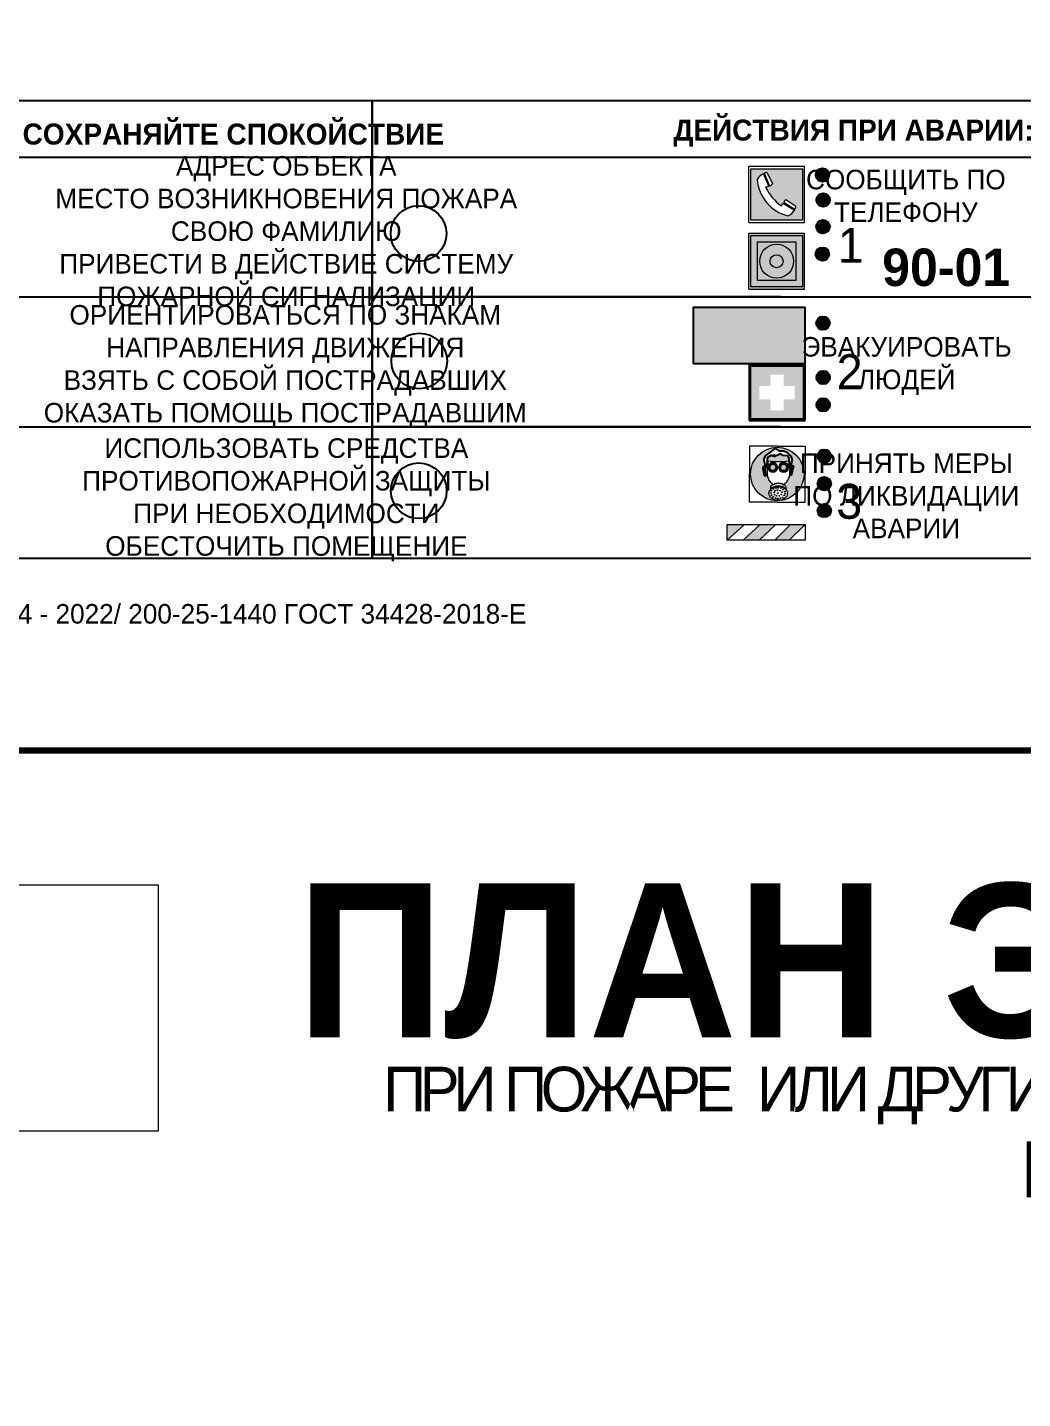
# Model space of a CAD drawing. Header units: millimetres. Extents: x 13114 to 67229, y 22859 to 38520.
# Drawn here: x 28282.3 to 28424.7, y 25763.4 to 25959.6 of the extents above; entities that cross this region are included whole.
import ezdxf

# ---------------------------------------------------------------- set-up
doc = ezdxf.new("R2010")
doc.units = ezdxf.units.MM
doc.styles.add('обычный', font='arial.ttf')
picture_1 = doc.add_image_def('image1.jpg', size_in_pixel=(337, 105))

# ---------------------------------------------------------------- blocks, each defined once
blk = doc.blocks.new('A$C38D26F80')
h = blk.add_hatch(color=5)
h.dxf.hatch_style = 1
h.paths.add_polyline_path([(-8.77, -4.48, 1), (-0.19, -4.48, 1)])
h.paths.add_polyline_path([(-6.75, -3.58), (-6.75, -3.31), (-6.62, -3.22), (-6.5, -3.22), (-6.42, -3.3), (-6.39, -3.28), (-6.59, -2.23), (-6.59, -2.01), (-6.38, -1.58), (-4.76, -0.4), (-4.13, -0.79, -0.362848), (-2.1, -2.1, -0.201049), (-2.17, -2.48, 0.085434), (-2.26, -3.13), (-1.9, -3.16), (-2.25, -4.7), (-2.4, -4.59), (-2.43, -4.34), (-2.36, -4.34), (-2.14, -3.34), (-2.47, -3.42), (-2.58, -1.95), (-2.77, -1.58), (-3.58, -1.52), (-3.92, -1.26), (-5.05, -1.73), (-4.87, -1.39), (-5.41, -1.6), (-5.41, -1.46), (-6.13, -1.87), (-6.18, -3.5), (-6.56, -3.47), (-6.37, -4.59), (-6.16, -4.43), (-6.16, -4.66), (-6.36, -4.79), (-6.37, -4.8), (-6.51, -4.76)], flags=16)
h.paths.add_polyline_path([(-6.51, -4.76), (-6.36, -4.79), (-6.37, -4.8)], flags=0)
h.paths.add_polyline_path([(-5.92, -2.34, 0.089508), (-2.67, -2.35), (-2.48, -3.88, -0.268602), (-3.4, -6.18, 0.262449), (-5.2, -6.18, -0.268602), (-6.11, -3.88)], flags=16)
edge = h.paths.add_edge_path(flags=16)
edge.add_ellipse((-5.19, -3.41), major_axis=(0, 0.842), ratio=0.848992, start_angle=0, end_angle=360)
edge = h.paths.add_edge_path(flags=0)
edge.add_ellipse((-5.19, -3.39), major_axis=(0, 0.665), ratio=0.853798, start_angle=0, end_angle=360)
edge = h.paths.add_edge_path(flags=0)
edge.add_ellipse((-5.19, -3.4), major_axis=(0, 0.528), ratio=0.864094, start_angle=0, end_angle=360)
edge = h.paths.add_edge_path(flags=16)
edge.add_ellipse((-3.47, -3.4), major_axis=(0, 0.842), ratio=0.848992, start_angle=0, end_angle=360)
h.paths.add_polyline_path([(-3.13, -6.45), (-3.13, -6.84, 0.383174), (-5.57, -6.85), (-5.57, -6.49, -0.369952)], flags=16)
edge = h.paths.add_edge_path(flags=0)
edge.add_ellipse((-3.47, -3.39), major_axis=(0, 0.665), ratio=0.853798, start_angle=0, end_angle=360)
edge = h.paths.add_edge_path(flags=0)
edge.add_ellipse((-3.47, -3.4), major_axis=(0, 0.528), ratio=0.864094, start_angle=0, end_angle=360)
edge = h.paths.add_edge_path(flags=16)
edge.add_ellipse((-4.34, -7.57), major_axis=(-1.48, 0), ratio=0.744955, start_angle=0, end_angle=360)
h.paths.add_polyline_path([(-5.01, -6.85, -1), (-5.15, -6.85, -1)], flags=0)
h.paths.add_polyline_path([(-5.33, -7.14, -1), (-5.47, -7.14, -1)], flags=0)
h.paths.add_polyline_path([(-4.61, -6.71, -1), (-4.74, -6.71, -1)], flags=16)
h.paths.add_polyline_path([(-5.43, -7.51, -1), (-5.57, -7.51, -1)], flags=0)
h.paths.add_polyline_path([(-4.26, -6.67, -1), (-4.4, -6.67, -1)], flags=16)
h.paths.add_polyline_path([(-4.74, -7.14, -1), (-4.88, -7.14, -1)], flags=0)
h.paths.add_polyline_path([(-4.93, -7.43, -1), (-5.07, -7.43, -1)], flags=0)
h.paths.add_polyline_path([(-4.41, -7.07, -1), (-4.54, -7.07, -1)], flags=0)
h.paths.add_polyline_path([(-5.33, -7.87, -1), (-5.46, -7.87, -1)], flags=0)
h.paths.add_polyline_path([(-3.8, -6.71, -1), (-3.94, -6.71, -1)], flags=16)
h.paths.add_polyline_path([(-4.85, -7.78, -1), (-4.98, -7.78, -1)], flags=0)
h.paths.add_polyline_path([(-3.96, -7.14, -1), (-4.1, -7.14, -1)], flags=0)
h.paths.add_polyline_path([(-4.33, -7.53, -1), (-4.47, -7.53, -1)], flags=0)
h.paths.add_polyline_path([(-5.09, -8.12, -1), (-5.23, -8.12, -1)], flags=0)
h.paths.add_polyline_path([(-3.5, -6.94, -1), (-3.64, -6.94, -1)], flags=0)
h.paths.add_polyline_path([(-4.54, -7.97, -1), (-4.68, -7.97, -1)], flags=0)
h.paths.add_polyline_path([(-3.66, -7.39, -1), (-3.8, -7.39, -1)], flags=0)
h.paths.add_polyline_path([(-4.73, -8.35, -1), (-4.86, -8.35, -1)], flags=0)
h.paths.add_polyline_path([(-4.09, -7.96, -1), (-4.23, -7.96, -1)], flags=0)
h.paths.add_polyline_path([(-3.77, -7.74, -1), (-3.91, -7.74, -1)], flags=0)
h.paths.add_polyline_path([(-3.22, -7.27, -1), (-3.35, -7.27, -1)], flags=0)
h.paths.add_polyline_path([(-4.34, -8.4, -1), (-4.47, -8.4, -1)], flags=0)
h.paths.add_polyline_path([(-3.16, -7.61, -1), (-3.3, -7.61, -1)], flags=0)
h.paths.add_polyline_path([(-3.9, -8.35, -1), (-4.04, -8.35, -1)], flags=0)
h.paths.add_polyline_path([(-3.32, -7.91, -1), (-3.46, -7.91, -1)], flags=0)
h.paths.add_polyline_path([(-3.55, -8.23, -1), (-3.69, -8.23, -1)], flags=0)
at = {"color": 5, "lineweight": 5}
for p, q in [((-4.48, 0), (-8.96, 0)), ((-8.96, 0), (-8.96, -4.48)), ((-4.48, 0), (0, 0)), ((0, 0), (0, -4.48)), ((-6.59, -2.01), (-6.38, -1.58)), ((-6.59, -2.23), (-6.59, -2.01)), ((-6.38, -1.58), (-4.76, -0.4)), ((-6.13, -1.87), (-6.18, -3.5)), ((-5.41, -1.46), (-6.13, -1.87)), ((-4.87, -1.39), (-5.41, -1.6)), ((-5.41, -1.6), (-5.41, -1.46)), ((-3.92, -1.26), (-5.05, -1.73)), ((-5.05, -1.73), (-4.87, -1.39)), ((-4.76, -0.4), (-4.13, -0.79)), ((-3.58, -1.52), (-3.92, -1.26)), ((-2.77, -1.58), (-3.58, -1.52)), ((-2.58, -1.95), (-2.77, -1.58)), ((-2.47, -3.42), (-2.58, -1.95)), ((-6.75, -3.31), (-6.62, -3.22)), ((-6.75, -3.58), (-6.75, -3.31)), ((-6.51, -4.76), (-6.75, -3.58)), ((-6.62, -3.22), (-6.5, -3.22)), ((-6.39, -3.28), (-6.59, -2.23)), ((-6.18, -3.5), (-6.56, -3.47)), ((-6.56, -3.47), (-6.37, -4.59)), ((-6.5, -3.22), (-6.42, -3.3)), ((-6.42, -3.3), (-6.39, -3.28)), ((-5.92, -2.34), (-6.11, -3.88)), ((-2.67, -2.34), (-2.48, -3.88)), ((-2.14, -3.34), (-2.47, -3.42)), ((-2.43, -4.34), (-2.4, -4.59)), ((-2.43, -4.34), (-2.36, -4.34)), ((-2.36, -4.34), (-2.14, -3.34)), ((-1.9, -3.16), (-2.26, -3.13)), ((-2.25, -4.7), (-1.9, -3.16)), ((-8.96, -8.96), (-8.96, -4.48)), ((-6.37, -4.8), (-6.51, -4.76)), ((-6.37, -4.59), (-6.16, -4.43)), ((-6.16, -4.66), (-6.37, -4.8)), ((-6.16, -4.43), (-6.16, -4.66)), ((-5.57, -6.49), (-5.57, -6.85)), ((-3.13, -6.45), (-3.13, -6.84)), ((-2.4, -4.59), (-2.25, -4.7)), ((0, -8.96), (0, -4.48)), ((-4.48, -8.96), (-8.96, -8.96)), ((-4.48, -8.96), (0, -8.96))]:
    blk.add_line(p, q, dxfattribs=at)
at = {"color": 5}
for p, q in [((-6.59, -2.01), (-6.38, -1.58)), ((-6.59, -2.23), (-6.59, -2.01)), ((-6.38, -1.58), (-4.76, -0.4)), ((-6.13, -1.87), (-6.18, -3.5)), ((-5.41, -1.46), (-6.13, -1.87)), ((-4.87, -1.39), (-5.41, -1.6)), ((-5.41, -1.6), (-5.41, -1.46)), ((-3.92, -1.26), (-5.05, -1.73)), ((-5.05, -1.73), (-4.87, -1.39)), ((-4.76, -0.4), (-4.13, -0.79)), ((-3.58, -1.52), (-3.92, -1.26)), ((-2.77, -1.58), (-3.58, -1.52)), ((-2.58, -1.95), (-2.77, -1.58)), ((-2.47, -3.42), (-2.58, -1.95)), ((-6.75, -3.31), (-6.62, -3.22)), ((-6.75, -3.58), (-6.75, -3.31)), ((-6.51, -4.76), (-6.75, -3.58)), ((-6.62, -3.22), (-6.5, -3.22)), ((-6.39, -3.28), (-6.59, -2.23)), ((-6.18, -3.5), (-6.56, -3.47)), ((-6.56, -3.47), (-6.37, -4.59)), ((-6.5, -3.22), (-6.42, -3.3)), ((-6.42, -3.3), (-6.39, -3.28)), ((-2.14, -3.34), (-2.47, -3.42)), ((-2.4, -4.59), (-2.43, -4.34)), ((-2.43, -4.34), (-2.36, -4.34)), ((-2.36, -4.34), (-2.14, -3.34)), ((-2.26, -3.13), (-1.9, -3.16)), ((-1.9, -3.16), (-2.25, -4.7)), ((-6.37, -4.8), (-6.51, -4.76)), ((-6.36, -4.79), (-6.51, -4.76)), ((-6.37, -4.59), (-6.16, -4.43)), ((-6.16, -4.66), (-6.37, -4.8)), ((-6.16, -4.66), (-6.36, -4.79)), ((-6.16, -4.43), (-6.16, -4.66)), ((-2.25, -4.7), (-2.4, -4.59))]:
    blk.add_line(p, q, dxfattribs=at)
at = {"color": 5, "lineweight": 5}
for centre, radius in [((-4.48, -4.48), 4.29), ((-5.5, -7.51), 0.0678), ((-5.4, -7.14), 0.0678), ((-5.4, -7.87), 0.0678), ((-5.16, -8.12), 0.0678), ((-5.08, -6.85), 0.0678), ((-5, -7.43), 0.0678), ((-4.91, -7.78), 0.0678), ((-4.81, -7.14), 0.0678), ((-4.79, -8.35), 0.0678), ((-4.67, -6.71), 0.0678), ((-4.61, -7.97), 0.0678), ((-4.47, -7.07), 0.0678), ((-4.4, -7.53), 0.0678), ((-4.4, -8.4), 0.0678), ((-4.33, -6.67), 0.0678), ((-4.16, -7.96), 0.0678), ((-4.03, -7.14), 0.0678), ((-3.97, -8.35), 0.0678), ((-3.87, -6.71), 0.0678), ((-3.84, -7.74), 0.0678), ((-3.73, -7.39), 0.0678), ((-3.62, -8.23), 0.0678), ((-3.57, -6.94), 0.0678), ((-3.39, -7.91), 0.0678), ((-3.28, -7.27), 0.0678), ((-3.23, -7.61), 0.0678)]:
    blk.add_circle(centre, radius, dxfattribs=at)
at = {"color": 5}
for centre, radius, start, end in [((-3.89, -2.66), 1.88, 17.387, 97.1599), ((-2.6, -2.2), 0.511, 326.3906, 11.8614), ((-0.35, -3.07), 1.91, 162.2553, 181.7878)]:
    blk.add_arc(centre, radius, start, end, dxfattribs=at)
at = {"color": 5, "lineweight": 5}
for centre, radius, start, end in [((-2.6, -2.2), 0.513, 326.4781, 11.7739), ((-3.66, -4.24), 2.47, 171.573, 231.7124), ((-4.28, 6.66), 9.15, 259.6987, 280.1569), ((-4.93, -4.24), 2.47, 308.2876, 8.427), ((-0.47, -3.05), 1.79, 161.5846, 182.4584), ((-4.33, -7.88), 1.87, 50.358, 131.5662), ((-4.34, -8.2), 1.82, 48.4943, 132.3565), ((-4.3, -7.78), 1.83, 60.5889, 119.4111)]:
    blk.add_arc(centre, radius, start, end, dxfattribs=at)
for centre, major_axis, ratio in [((-5.19, -3.41), (0, 0.842), 0.848992), ((-5.19, -3.39), (0, 0.665), 0.853798), ((-5.19, -3.4), (0, 0.528), 0.864094), ((-3.47, -3.4), (0, 0.842), 0.848992), ((-3.47, -3.39), (0, 0.665), 0.853798), ((-3.47, -3.4), (0, 0.528), 0.864094), ((-4.34, -7.57), (-1.48, 0), 0.744955)]:
    blk.add_ellipse(centre, major_axis=major_axis, ratio=ratio, dxfattribs=at)
blk = doc.blocks.new('A$C47DD6509')
at = {"lineweight": 5}
for points in [[(-8.69, 0), (-11.19, 0), (-11.19, -2.22)], [(-4.22, 0), (-6.45, 0), (-8.91, -2.22), (-6.61, -2.22)], [(0, 0), (-2.09, 0), (-4.36, -2.22), (-2.29, -2.22)]]:
    blk.add_hatch(color=242, dxfattribs=at).paths.add_polyline_path(points)
at = {"color": 242, "lineweight": 5}
for p, q in [((-11.19, -2.22), (-8.69, 0)), ((-11.19, -2.22), (-11.19, 0)), ((-11.19, 0), (-8.69, 0)), ((-11.19, 0), (0, 0)), ((-8.91, -2.22), (-6.45, 0)), ((-6.61, -2.22), (-4.22, 0)), ((-4.36, -2.22), (-2.09, 0)), ((-2.29, -2.22), (0, 0)), ((0, 0), (0, -2.22)), ((0, -2.22), (-11.19, -2.22))]:
    blk.add_line(p, q, dxfattribs=at)
blk = doc.blocks.new('A$C32E8229D')
at = {"true_color": 0xffffff}
blk.add_hatch(color=7, dxfattribs=at).paths.add_polyline_path([(0, 0), (0, -8), (16, -8), (16, 0)])
h = blk.add_hatch(color=126)
h.paths.add_polyline_path([(0.2, -0.2), (15.8, -0.2), (15.8, -7.8), (0.2, -7.8)])
h.paths.add_polyline_path([(13.49, -2.05), (12.08, -2.05), (11.37, -2.63, 0.162397), (11.29, -2.84), (11.29, -3.63), (10.35, -3.63), (10.35, -4.05), (11.68, -4.05), (11.68, -3.48), (12.26, -4.28), (11.29, -5.1), (11.29, -6.78), (11.85, -6.78), (11.85, -5.44), (12.8, -4.64), (12.8, -5.94), (14.46, -5.94), (14.46, -5.39), (13.45, -5.39), (13.45, -3.97), (12.46, -2.59), (13.15, -2.59), (13.69, -3.34), (14.18, -3)], flags=16)
h.paths.add_polyline_path([(10.74, -1.82, 1), (11.8, -1.82, 1)], flags=16)
h.paths.add_polyline_path([(9.39, -3.59), (5.99, -3.59), (6.56, -3.03), (5.91, -3.03), (5.1, -3.83), (5.91, -4.64), (6.56, -4.64), (5.99, -4.09), (9.39, -4.09)], flags=16)
h.paths.add_polyline_path([(4.29, -1.08), (1.72, -1.08), (1.72, -6.6), (4.29, -6.6)], flags=16)
at = {"color": 126}
blk.add_lwpolyline([(16, -8), (0, -8), (0, 0), (16, 0)], close=True, dxfattribs=at)
blk = doc.blocks.new('A$C18900ED3')
h = blk.add_hatch(color=126)
h.paths.add_polyline_path([(-0.18, -0.18), (-7.02, -0.18), (-7.02, -7.02), (-0.18, -7.02)])
h.paths.add_polyline_path([(-5.89, -4.46), (-5.89, -2.77), (-4.46, -2.77), (-4.46, -1.31), (-2.77, -1.31), (-2.77, -2.77), (-1.33, -2.77), (-1.33, -4.46), (-2.77, -4.46), (-2.77, -5.89), (-4.46, -5.89), (-4.46, -4.46)], flags=16)
at = {"color": 126}
for p, q in [((-7.2, 0), (-7.2, -7.2)), ((0, 0), (-7.2, 0)), ((0, -7.2), (0, 0)), ((-7.02, -7.02), (-7.02, -0.18)), ((-7.02, -0.18), (-0.18, -0.18)), ((-0.18, -0.18), (-0.18, -7.02)), ((-0.18, -7.02), (-7.02, -7.02)), ((-7.2, -7.2), (0, -7.2))]:
    blk.add_line(p, q, dxfattribs=at)
blk = doc.blocks.new('A$C456E1F9C')
at = {"lineweight": 5}
h = blk.add_hatch(color=242, dxfattribs=at)
h.paths.add_polyline_path([(0.51, -1.47), (0.51, -13.26), (12.29, -13.26), (12.29, -1.47)])
h.paths.add_polyline_path([(5.42, -4.95, -0.254479), (4.78, -5.4), (3.52, -2.53, -0.209735), (4.23, -2.4)], flags=16)
h.paths.add_polyline_path([(8.53, -8.6), (10.87, -10.17), (10.54, -10.76), (8.03, -9.13, -0.192251)], flags=16)
h.paths.add_polyline_path([(4.61, -5.49, 0.005518), (3.87, -5.72, 0.128647), (7.49, -10.01, 0.00809), (7.83, -9.33), (10.47, -10.97, -0.16736), (8.99, -12.25, -0.327862), (1.95, -3.95, -0.166952), (3.36, -2.62)], flags=16)
at = {"color": 242, "lineweight": 5}
for p, q in [((0, -13.77), (0, -0.97)), ((12.8, -0.97), (0, -0.97)), ((4.61, -5.49), (3.36, -2.62)), ((3.52, -2.53), (4.78, -5.4)), ((4.23, -2.4), (5.42, -4.95)), ((12.8, -13.77), (12.8, -0.97)), ((7.83, -9.33), (10.47, -10.97)), ((8.03, -9.13), (10.54, -10.76)), ((10.81, -10.12), (8.53, -8.6)), ((10.54, -10.76), (10.8, -10.3)), ((10.8, -10.3), (10.81, -10.12)), ((0, -13.77), (12.8, -13.77))]:
    blk.add_line(p, q, dxfattribs=at)
blk.add_lwpolyline([(0.51, -1.47), (12.29, -1.47), (12.29, -13.26), (0.51, -13.26)], close=True, dxfattribs=at)
for centre, radius, start, end in [((4.59, -5.34), 2.99, 114.2845, 152.1974), ((4.02, -3.27), 0.891, 76.3284, 123.7092), ((11.12, -3.31), 9.19, 183.9915, 256.6009), ((14.98, -39.1), 35.17, 107.1487, 108.4135), ((13.86, -0.94), 11.08, 205.5536, 234.8762), ((4.68, -4.59), 0.824, 276.9621, 334.0723), ((-13.31, 0.8), 23.44, 332.5487, 334.4027), ((8.94, -9.5), 0.989, 114.4092, 157.9388), ((7.87, -9.46), 3, 291.9291, 329.9329)]:
    blk.add_arc(centre, radius, start, end, dxfattribs=at)
blk = doc.blocks.new('A$C54414219')
at = {"true_color": 0xffffff}
h = blk.add_hatch(color=7, dxfattribs=at)
h.paths.add_polyline_path([(2.39, -9.45), (2.39, -18.3), (11.23, -18.3), (11.23, -9.45)], flags=0)
h.paths.add_polyline_path([(10.71, -13.87, -1), (2.92, -13.87, -1)], flags=0)
h.paths.add_polyline_path([(8.3, -13.87, -1), (5.33, -13.87, -1)], flags=0)
h.paths.add_polyline_path([(0.41, -7.47), (0.41, -20.27), (13.21, -20.27), (13.21, -7.47)])
h.paths.add_polyline_path([(0.92, -19.77), (12.71, -19.77), (12.71, -7.98), (0.92, -7.98)], flags=16)
h.paths.add_polyline_path([(11.23, -9.45), (11.23, -18.3), (2.39, -18.3), (2.39, -9.45)], flags=0)
at = {"lineweight": 5}
h = blk.add_hatch(color=242, dxfattribs=at)
h.paths.add_polyline_path([(12.71, -7.98), (0.92, -7.98), (0.92, -19.77), (12.71, -19.77)])
h.paths.add_polyline_path([(11.23, -18.3), (2.39, -18.3), (2.39, -9.45), (11.23, -9.45)], flags=16)
h.paths.add_polyline_path([(10.71, -13.87, -1), (2.92, -13.87, -1)], flags=0)
h.paths.add_polyline_path([(8.3, -13.87, -1), (5.33, -13.87, -1)], flags=0)
at = {"true_color": 0xffffff}
h = blk.add_hatch(color=7, dxfattribs=at)
h.paths.add_polyline_path([(2.39, -9.45), (2.39, -18.3), (11.23, -18.3), (11.23, -9.45)])
h.paths.add_polyline_path([(10.71, -13.87, -1), (2.92, -13.87, -1)], flags=16)
h.paths.add_polyline_path([(8.3, -13.87, -1), (5.33, -13.87, -1)], flags=0)
at = {"lineweight": 5}
h = blk.add_hatch(color=242, dxfattribs=at)
h.paths.add_polyline_path([(2.92, -13.87, 1), (10.71, -13.87, 1)])
h.paths.add_polyline_path([(8.3, -13.87, -1), (5.33, -13.87, -1)], flags=16)
at = {"color": 242, "lineweight": 5}
for p, q in [((0.41, -20.27), (0.41, -7.47)), ((0.41, -7.47), (13.21, -7.47)), ((0.41, -7.47), (13.21, -7.47)), ((13.21, -20.27), (13.21, -7.47)), ((0.41, -20.27), (13.21, -20.27))]:
    blk.add_line(p, q, dxfattribs=at)
for points in [[(0.92, -7.98), (12.71, -7.98), (12.71, -19.77), (0.92, -19.77)], [(2.39, -9.45), (11.23, -9.45), (11.23, -18.3), (2.39, -18.3)]]:
    blk.add_lwpolyline(points, close=True, dxfattribs=at)
for radius in [3.89, 1.49]:
    blk.add_circle((6.81, -13.87), radius, dxfattribs=at)

msp = doc.modelspace()

# ---------------------------------------------------------------- hatches: boundary and pattern name
at = {"lineweight": 0}
h = msp.add_hatch(color=256, dxfattribs=at)
h.dxf.hatch_style = 1
h.paths.add_polyline_path([(28397.04, 25938.48, 1), (28395.11, 25938.48, 1)])
h = msp.add_hatch(color=256, dxfattribs=at)
h.dxf.hatch_style = 1
h.paths.add_polyline_path([(28397.15, 25934.9, 1), (28395.21, 25934.9, 1)])
h = msp.add_hatch(color=256, dxfattribs=at)
h.dxf.hatch_style = 1
h.paths.add_polyline_path([(28397.11, 25931.09, 1), (28395.17, 25931.09, 1)])
h = msp.add_hatch(color=256, dxfattribs=at)
h.dxf.hatch_style = 1
h.paths.add_polyline_path([(28397.02, 25927.16, 1), (28395.09, 25927.16, 1)])
h = msp.add_hatch(color=256, dxfattribs=at)
h.dxf.hatch_style = 1
h.paths.add_polyline_path([(28397.11, 25917.28, 1), (28395.18, 25917.28, 1)])
h = msp.add_hatch(color=256, dxfattribs=at)
h.dxf.hatch_style = 1
h.paths.add_polyline_path([(28397.15, 25909.5, 1), (28395.22, 25909.5, 1)])
h = msp.add_hatch(color=256, dxfattribs=at)
h.dxf.hatch_style = 1
h.paths.add_polyline_path([(28397.14, 25905.59, 1), (28395.21, 25905.59, 1)])
h = msp.add_hatch(color=256, dxfattribs=at)
h.dxf.hatch_style = 1
h.paths.add_polyline_path([(28397.3, 25898.24, 1), (28395.37, 25898.24, 1)])
h = msp.add_hatch(color=256, dxfattribs=at)
h.dxf.hatch_style = 1
h.paths.add_polyline_path([(28397.29, 25894.3, 1), (28395.36, 25894.3, 1)])
h = msp.add_hatch(color=256, dxfattribs=at)
h.dxf.hatch_style = 1
h.paths.add_polyline_path([(28397.3, 25890.46, 1), (28395.36, 25890.46, 1)])

# ---------------------------------------------------------------- linework, layer by layer
at = {"color": 6, "lineweight": 100}
for points in [[(28162.5, 25856.11), (28762.5, 25856.11), (28762.5, 26251.11), (28162.5, 26251.11)], [(28162.5, 25461.11), (28762.5, 25461.11), (28762.5, 25856.11), (28162.5, 25856.11)]]:
    msp.add_lwpolyline(points, close=True, dxfattribs=at)
for points in [[(28187.86, 25941.02), (28331.63, 25941.02), (28331.63, 25949.07), (28187.86, 25949.07)], [(28331.63, 25941.02), (28475.4, 25941.02), (28475.4, 25949.07), (28331.63, 25949.07)], [(28187.86, 25941.02), (28331.63, 25941.02), (28331.63, 25883.62), (28187.86, 25883.62)], [(28331.63, 25941.02), (28475.4, 25941.02), (28475.4, 25883.62), (28331.63, 25883.62)]]:
    msp.add_lwpolyline(points, close=True)
for points in [[(28246.28, 25921.03), (28187.86, 25921.03), (28331.63, 25921.03)], [(28390.05, 25921.03), (28331.63, 25921.03), (28475.4, 25921.03)], [(28246.28, 25902.45), (28187.86, 25902.45), (28331.63, 25902.45)], [(28390.05, 25902.45), (28331.63, 25902.45), (28475.4, 25902.45)]]:
    msp.add_lwpolyline(points)
for centre, radius in [((28396.07, 25938.48), 0.966), ((28396.18, 25934.9), 0.966), ((28338.26, 25930.1), 3.98), ((28396.14, 25931.09), 0.966), ((28396.06, 25927.16), 0.966), ((28396.14, 25917.28), 0.966), ((28338.35, 25911.87), 3.98), ((28396.18, 25909.5), 0.966), ((28396.18, 25905.59), 0.966), ((28396.33, 25898.24), 0.966), ((28338.29, 25893.29), 3.98), ((28396.33, 25894.3), 0.966), ((28396.33, 25890.46), 0.966)]:
    msp.add_circle(centre, radius)

# ---------------------------------------------------------------- block references
for name, p, xscale, yscale, zscale in [('A$C456E1F9C', (28385.52, 25940.3), 0.625, 0.625, 0.625), ('A$C54414219', (28385.26, 25934.81), 0.625, 0.625, 0.625), ('A$C18900ED3', (28393.58, 25911.35), 1.111111111007631, 1.111111111007631, 1.111111111007631), ('A$C38D26F80', (28393.61, 25899.68), 0.8928571427240968, 0.8928571427240968, 0.8928571427240968)]:
    msp.add_blockref(name, p, dxfattribs=dict(xscale=xscale, yscale=yscale, zscale=zscale))
at = {"xscale": -1}
msp.add_blockref('A$C32E8229D', (28393.58, 25919.5), dxfattribs=at)
at = {"color": 242, "true_color": 0xc1121c}
msp.add_blockref('A$C47DD6509', (28393.61, 25888.46), dxfattribs=at)

# ---------------------------------------------------------------- texts
at = {"lineweight": 0, "style": 'обычный'}
for s, insert, char_height, width, attachment_point in [('{\\fProxima Nova Rg|b1|i0|c204|p2;ДЕЙСТВИЯ ПРИ ПОЖАРЕ: СОХРАНЯЙТЕ СПОКОЙСТВИЕ\\H1.6644x; }', (28285.03, 25943.9), 3, 175.1736, 5), ('{\\fProxima Nova Rg|b1|i0|c204|p2;ДЕЙСТВИЯ ПРИ АВАРИИ: СОХРАНЯЙТЕ СПОКОЙСТВИЕ\\H1.6644x; }', (28431.24, 25944.47), 3, 175.1736, 5), ('\\pi-8.4,l8.4,t8.4;{\\fProxima Nova Rg|b0|i0|c204|p2;АДРЕС ОБЪЕКТА\\PМЕСТО ВОЗНИКНОВЕНИЯ ПОЖАРА \\PСВОЮ ФАМИЛИЮ\\PПРИВЕСТИ В ДЕЙСТВИЕ СИСТЕМУ \\PПОЖАРНОЙ СИГНАЛИЗАЦИИ}', (28319.32, 25930.04), 2.8, 126.6484, 5), ('{\\fProxima Nova Rg|b0|i0|c204|p2;СООБЩИТЬ ПО \\PТЕЛЕФОНУ}', (28408.01, 25935.47), 2.8, 126.6484, 5), ('{\\fProxima Nova Rg|b0|i0|c204|p2;1\\H1.1667x; }', (28400.12, 25928.41), 5, 126.6484, 5), ('{\\fProxima Nova Rg|b1|i0|c204|p2;\\H1.0714x;90-01\\fProxima Nova Rg|b0|i0|c204|p2;\\H0.93331x; \\H1.3449x; }', (28413.78, 25925.23), 5, 126.6484, 5), ('\\pi-8.4,l8.4,t8.4;{\\fProxima Nova Rg|b0|i0|c204|p2;ОРИЕНТИРОВАТЬСЯ ПО ЗНАКАМ \\PНАПРАВЛЕНИЯ ДВИЖЕНИЯ\\PВЗЯТЬ С СОБОЙ ПОСТРАДАВШИХ\\PОКАЗАТЬ ПОМОЩЬ ПОСТРАДАВШИМ}', (28319.18, 25911.06), 2.8, 126.6484, 5), ('{\\fProxima Nova Rg|b0|i0|c204|p2;ЭВАКУИРОВАТЬ \\PЛЮДЕЙ}', (28408.12, 25911.15), 2.8, 126.6484, 5), ('{\\fProxima Nova Rg|b0|i0|c204|p2;2\\H1.1967x; }', (28399.97, 25910.33), 5, 126.6484, 5), ('\\pi-8.4,l8.4,t8.4;{\\fProxima Nova Rg|b0|i0|c204|p2;ИСПОЛЬЗОВАТЬ СРЕДСТВА \\PПРОТИВОПОЖАРНОЙ ЗАЩИТЫ \\PПРИ НЕОБХОДИМОСТИ \\PОБЕСТОЧИТЬ ПОМЕЩЕНИЕ}', (28319.34, 25891.99), 2.8, 126.6484, 5), ('{\\fProxima Nova Rg|b0|i0|c204|p2;ПРИНЯТЬ МЕРЫ \\PПО ЛИКВИДАЦИИ \\PАВАРИИ}', (28408.08, 25892.57), 2.8, 126.6484, 5), ('{\\fProxima Nova Rg|b0|i0|c204|p2;3\\H1.1967x; }', (28399.9, 25891.75), 5, 126.6484, 5), ('\\pi-8.4,l8.4,t8.4;{\\fProxima Nova Rg|b0|i0|c204|p2;ИЗГОТОВИТЕЛЬ: ИП АНДРЕЕВ А. А.\\fProxima Nova Rg|b0|i0|c0|p2; \\fProxima Nova Rg|b0|i0|c204|p2;ФП-24 - 2022/ 200-25-1440 ГОСТ 34428-2018-Е\\H1.2266x; }', (28279.65, 25875.28), 2.8, 191.3484, 5), ('{\\fProxima Nova Rg|b1|i0|c204|p2;ПЛАН ЭВАКУАЦИИ}', (28320.79, 25837.1), 22, 493.8901, 1)]:
    msp.add_mtext(s, dxfattribs=dict(at, insert=insert, char_height=char_height, width=width, attachment_point=attachment_point))
at = {"color": 0, "lineweight": 0, "insert": (28470.66, 25811.05), "char_height": 8, "width": 449.2158, "attachment_point": 5, "style": 'обычный'}
msp.add_mtext('{\\fArial Black|b1|i0|c204|p34;\\H2x;\\T0.85;  \\fArial Narrow|b0|i0|c204|p34;\\H0.8x;\\W0.9;\\P\\fProxima Nova Rg|b0|i0|c204|p2;\\H0.5x;\\W1;\\C256;ПРИ ПОЖАРЕ  ИЛИ ДРУГИХ ЧРЕЗВЫЧАЙНЫХ СИТУАЦИЯХ  ИЗ ПОМЕЩЕНИЙ \\fProxima Nova Rg|b1|i0|c204|p2;\\H1.25x;\\PЦЭО: АЗКС отм. 0,00}', dxfattribs=at)

# ---------------------------------------------------------------- pictures from other files: only their frames are drawn
at = {"color": 7, "lineweight": 0, "true_color": 0xf5f5ff}
image = msp.add_image(picture_1, insert=(28187.86, 25801.68), size_in_units=(113.11, 35.24), dxfattribs=at)
image.dxf.flags = 7

doc.saveas('drawing.dxf')
